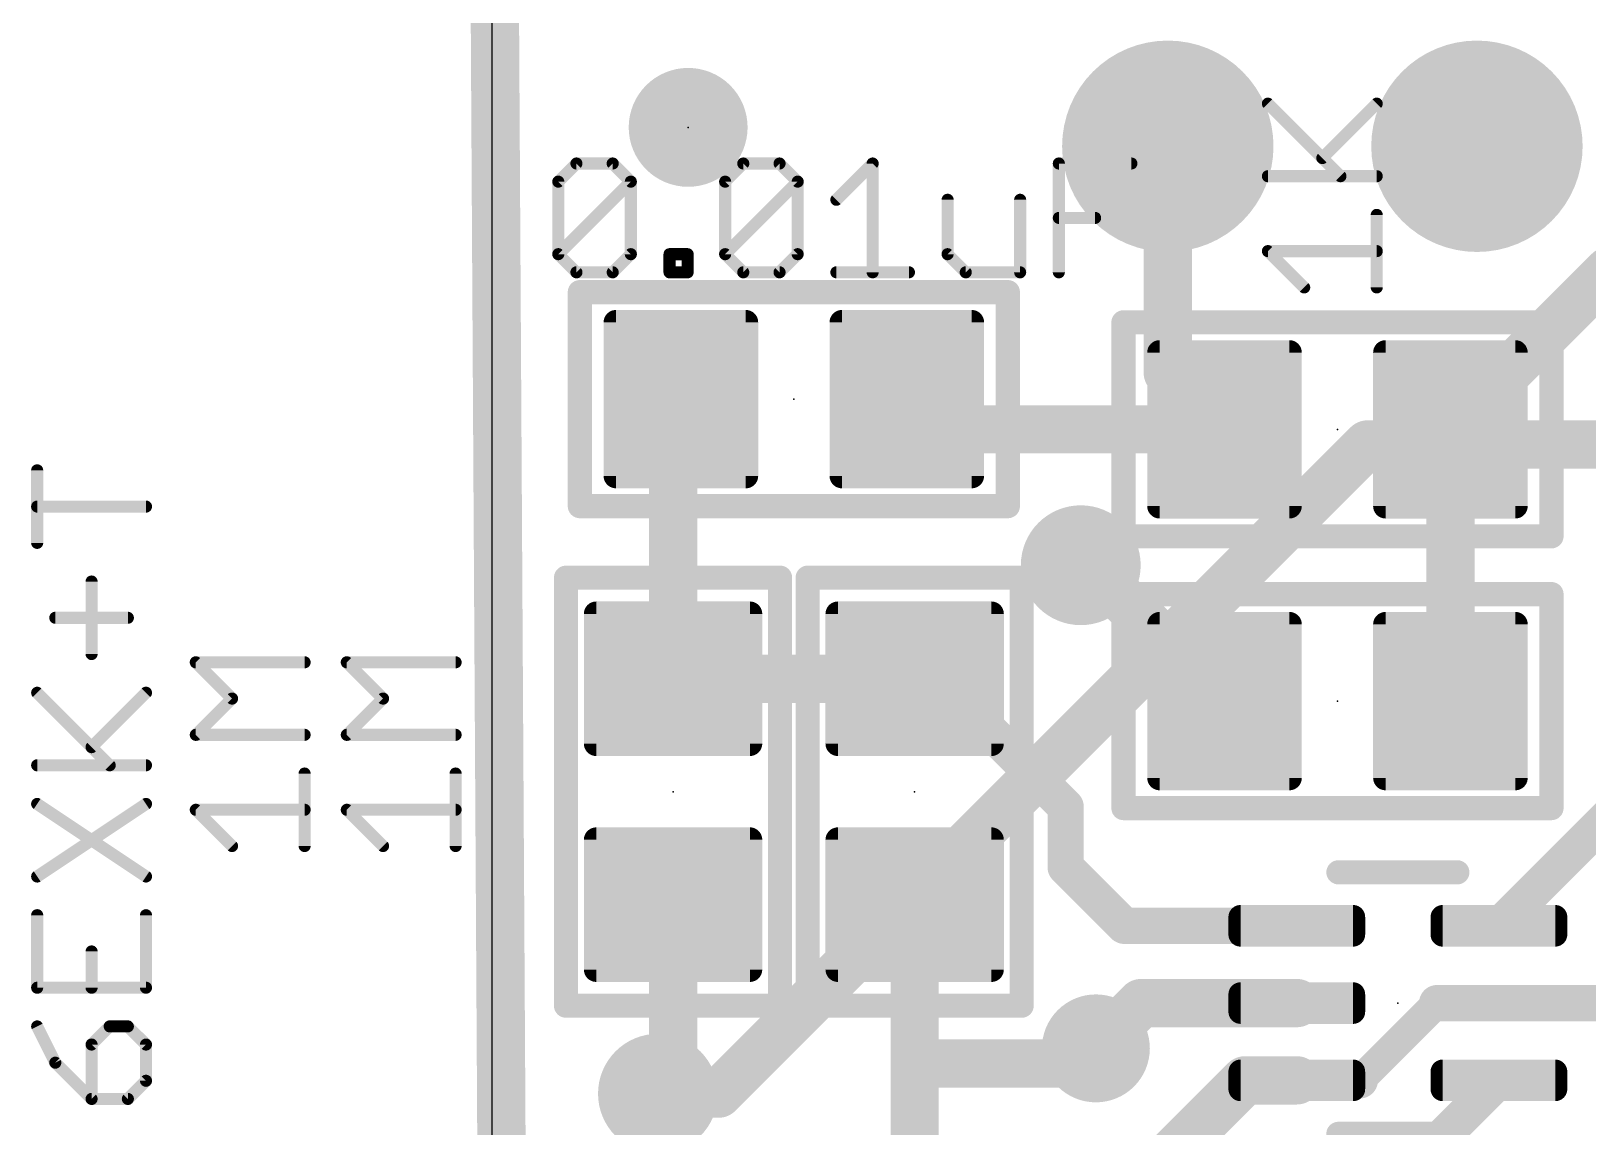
# Model space of a CAD drawing. Extents: x -3.9 to 18.8, y -3.4 to 21.8.
# Drawn here: x -3.87 to 9.22, y 7.85 to 17.07 of the extents above; entities that cross this region are included whole.
import ezdxf

# ---------------------------------------------------------------- set-up
doc = ezdxf.new("R2010")
doc.units = 0
for name, color, linetype in [('1', 12, 'CONTINUOUS'), ('16', 132, 'CONTINUOUS'), ('17', 110, 'CONTINUOUS'), ('18', 110, 'CONTINUOUS'), ('20', 53, 'CONTINUOUS'), ('21', 253, 'CONTINUOUS'), ('23', 53, 'CONTINUOUS'), ('27', 253, 'CONTINUOUS')]:
    doc.layers.add(name, color=color, linetype=linetype)

# ---------------------------------------------------------------- blocks, each defined once
blk = doc.blocks.new('RECT208000X240000R16')
at = {"const_width": 0.104}
blk.add_lwpolyline([(0.598, -0.646), (0.598, 0.646, 0.4142), (0.546, 0.698), (-0.546, 0.698, 0.4142), (-0.598, 0.646), (-0.598, -0.646, 0.4142), (-0.546, -0.698), (0.546, -0.698, 0.4142)], format="xyb", close=True, dxfattribs=at)
blk.add_solid([(-0.5714, -0.6714), (0.5714, -0.6714), (-0.5714, 0.6714), (0.5714, 0.6714)])
blk = doc.blocks.new('PIE')
at = {"const_width": 0.5}
blk.add_lwpolyline([(0, -0.25, 1), (0, 0.25, 1), (0, -0.25)], format="xyb", dxfattribs=at)
blk = doc.blocks.new('ROUNDP')
at = {"const_width": 0.5}
blk.add_lwpolyline([(0, -0.25, 1), (0, 0.25, 1), (0, -0.25)], format="xyb", dxfattribs=at)
blk = doc.blocks.new('RECT56000X184000R58')
at = {"const_width": 0.1015}
blk.add_lwpolyline([(0.1242, -0.4735), (0.1242, 0.4735, 0.4142), (0.0735, 0.5242), (-0.0735, 0.5242, 0.4142), (-0.1242, 0.4735), (-0.1242, -0.4735, 0.4142), (-0.0735, -0.5242), (0.0735, -0.5242, 0.4142)], format="xyb", close=True, dxfattribs=at)
blk.add_solid([(-0.0989, -0.4989), (0.0989, -0.4989), (-0.0989, 0.4989), (0.0989, 0.4989)])
blk = doc.blocks.new('ROUNDV')
at = {"const_width": 0.5}
blk.add_lwpolyline([(0, -0.25, 1), (0, 0.25, 1), (0, -0.25)], format="xyb", dxfattribs=at)

msp = doc.modelspace()

# ---------------------------------------------------------------- linework, layer by layer
at = {"layer": '1'}
for points, const_width in [([(5.685, 14.193), (5.685, 16.097)], 0.4064), ([(8.062, 13.716), (9.393, 15.047)], 0.4064), ([(9.393, 15.047), (10.668, 15.047)], 0.4064), ([(6.162, 13.716), (5.685, 14.193)], 0.4064), ([(1.59, 13.97), (1.524, 13.904)], 0.4064), ([(3.49, 13.97), (3.744, 13.716)], 0.4064), ([(1.524, 13.904), (1.524, 11.618)], 0.4064), ([(3.744, 13.716), (6.162, 13.716)], 0.4064), ([(8.062, 13.716), (8.062, 11.43)], 0.4064), ([(5.019, 12.573), (4.953, 12.573)], 0.4064), ([(6.162, 11.43), (5.019, 12.573)], 0.4064), ([(1.524, 11.618), (3.556, 11.618)], 0.4064), ([(4.003, 11.618), (3.556, 11.618)], 0.3048), ([(3.749, 11.618), (3.556, 11.618)], 0.3048), ([(4.826, 10.541), (3.749, 11.618)], 0.3048), ([(4.826, 10.033), (4.826, 10.541)], 0.3048), ([(8.47, 9.54), (9.398, 10.468)], 0.3048), ([(5.319, 9.54), (4.826, 10.033)], 0.3048), ([(1.524, 9.718), (1.524, 8.255)], 0.4064), ([(3.556, 9.718), (3.556, 8.382)], 0.4064), ([(6.77, 9.54), (5.319, 9.54)], 0.3048), ([(5.461, 8.89), (5.08, 8.509)], 0.4064), ([(6.77, 8.89), (5.461, 8.89)], 0.4064), ([(7.9502, 8.89), (10.607, 8.89)], 0.3048), ([(7.3002, 8.24), (7.9502, 8.89)], 0.254), ([(5.08, 8.509), (4.953, 8.382)], 0.4064), ([(3.556, 8.382), (3.556, 6.665)], 0.4064), ([(4.953, 8.382), (3.556, 8.382)], 0.4064), ([(1.524, 8.255), (1.397, 8.128)], 0.4064), ([(6.335, 8.24), (5.588, 7.493)], 0.4064), ([(6.77, 8.24), (6.335, 8.24)], 0.4064), ([(6.77, 8.24), (7.3002, 8.24)], 0.3048), ([(7.471, 7.241), (8.47, 8.24)], 0.3048), ([(1.397, 6.411), (1.397, 8.128)], 0.4064)]:
    msp.add_lwpolyline(points, dxfattribs=dict(at, const_width=const_width))
for points, const_width in [([(5.7866, 16.097, 1), (5.5834, 16.097)], 0.2032), ([(9.393, 15.1486, 1), (9.393, 14.9454)], 0.2032), ([(5.5834, 14.193, 1), (5.7866, 14.193)], 0.2032), ([(5.7568, 14.2648, 1), (5.6132, 14.1212)], 0.2032), ([(1.6618, 13.8982, 1), (1.5182, 14.0418)], 0.2032), ([(3.5618, 14.0418, 1), (3.4182, 13.8982)], 0.2032), ([(1.6256, 13.904, 1), (1.4224, 13.904)], 0.2032), ([(1.4522, 13.9758, 1), (1.5958, 13.8322)], 0.2032), ([(3.744, 13.8176, 1), (3.744, 13.6144)], 0.2032), ([(3.6722, 13.6442, 1), (3.8158, 13.7878)], 0.2032), ([(6.0902, 13.6442, 1), (6.2338, 13.7878)], 0.2032), ([(6.162, 13.6144, 1), (6.162, 13.8176)], 0.2032), ([(8.1636, 13.716, 1), (7.9604, 13.716)], 0.2032), ([(7.9902, 13.7878, 1), (8.1338, 13.6442)], 0.2032), ([(4.953, 12.6746, 1), (4.953, 12.4714)], 0.2032), ([(5.0908, 12.6448, 1), (4.9472, 12.5012)], 0.2032), ([(5.019, 12.4714, 1), (5.019, 12.6746)], 0.2032), ([(1.524, 11.7196, 1), (1.524, 11.5164)], 0.2032), ([(3.556, 11.5164, 1), (3.556, 11.7196)], 0.2032), ([(1.4224, 11.618, 1), (1.6256, 11.618)], 0.2032), ([(3.556, 11.6942, 1), (3.556, 11.5418)], 0.1524), ([(3.556, 11.6942, 1), (3.556, 11.5418)], 0.1524), ([(3.8029, 11.6719, 1), (3.6951, 11.5641)], 0.1524), ([(3.749, 11.5418, 1), (3.749, 11.6942)], 0.1524), ([(4.003, 11.5418, 1), (4.003, 11.6942)], 0.1524), ([(6.0902, 11.3582, 1), (6.2338, 11.5018)], 0.2032), ([(7.9604, 11.43, 1), (8.1636, 11.43)], 0.2032), ([(4.9022, 10.541, 1), (4.7498, 10.541)], 0.1524), ([(4.7721, 10.4871, 1), (4.8799, 10.5949)], 0.1524), ([(4.8799, 10.0869, 1), (4.7721, 9.9791)], 0.1524), ([(4.7498, 10.033, 1), (4.9022, 10.033)], 0.1524), ([(1.6256, 9.718, 1), (1.4224, 9.718)], 0.2032), ([(3.6576, 9.718, 1), (3.4544, 9.718)], 0.2032), ([(5.319, 9.6162, 1), (5.319, 9.4638)], 0.1524), ([(6.77, 9.4638, 1), (6.77, 9.6162)], 0.1524), ([(5.2651, 9.4861, 1), (5.3729, 9.5939)], 0.1524), ([(8.4161, 9.5939, 1), (8.5239, 9.4861)], 0.1524), ([(5.461, 8.9916, 1), (5.461, 8.7884)], 0.2032), ([(5.5328, 8.8182, 1), (5.3892, 8.9618)], 0.2032), ([(6.77, 8.7884, 1), (6.77, 8.9916)], 0.2032), ([(7.9502, 8.9662, 1), (7.9502, 8.8138)], 0.1524), ([(7.9951, 8.8451, 1), (7.9053, 8.9349)], 0.127), ([(5.0082, 8.5808, 1), (5.1518, 8.4372)], 0.2032), ([(5.1518, 8.4372, 1), (5.0082, 8.5808)], 0.2032), ([(3.6576, 8.382, 1), (3.4544, 8.382)], 0.2032), ([(3.556, 8.4836, 1), (3.556, 8.2804)], 0.2032), ([(4.8812, 8.4538, 1), (5.0248, 8.3102)], 0.2032), ([(4.953, 8.2804, 1), (4.953, 8.4836)], 0.2032), ([(1.5958, 8.1832, 1), (1.4522, 8.3268)], 0.2032), ([(3.4544, 8.382, 1), (3.6576, 8.382)], 0.2032), ([(6.335, 8.3416, 1), (6.335, 8.1384)], 0.2032), ([(6.4068, 8.1682, 1), (6.2632, 8.3118)], 0.2032), ([(6.77, 8.3162, 1), (6.77, 8.1638)], 0.1524), ([(6.77, 8.1384, 1), (6.77, 8.3416)], 0.2032), ([(7.3002, 8.1638, 1), (7.3002, 8.3162)], 0.1524), ([(8.5239, 8.1861, 1), (8.4161, 8.2939)], 0.1524), ([(1.4986, 8.128, 1), (1.2954, 8.128)], 0.2032), ([(1.3252, 8.1998, 1), (1.4688, 8.0562)], 0.2032), ([(1.4224, 8.255, 1), (1.6256, 8.255)], 0.2032), ([(7.2553, 8.2849, 1), (7.3451, 8.1951)], 0.127)]:
    msp.add_lwpolyline(points, format="xyb", dxfattribs=dict(at, const_width=const_width))
at = {"layer": '16', "const_width": 0.4064}
for points in [[(0.127, -0.254), (0, 21.59)], [(1.905, 8.128), (7.366, 13.589)], [(7.366, 13.589), (11.43, 13.589)], [(4.953, 12.573), (4.953, 12.827)], [(1.397, 8.128), (1.905, 8.128)]]:
    msp.add_lwpolyline(points, dxfattribs=at)
at = {"layer": '16', "const_width": 0.2032}
for points in [[(7.366, 13.6906, 1), (7.366, 13.4874)], [(7.4378, 13.5172, 1), (7.2942, 13.6608)], [(5.0546, 12.827, 1), (4.8514, 12.827)], [(4.8514, 12.573, 1), (5.0546, 12.573)], [(1.397, 8.2296, 1), (1.397, 8.0264)], [(1.8332, 8.1998, 1), (1.9768, 8.0562)], [(1.905, 8.0264, 1), (1.905, 8.2296)]]:
    msp.add_lwpolyline(points, format="xyb", dxfattribs=at)
at = {"layer": '20'}
msp.add_line((0, 19.05), (0, 2.54), dxfattribs=at)
at = {"layer": '21', "const_width": 0.2032}
for points in [[(0.74, 13.07), (0.74, 14.87)], [(0.74, 14.87), (4.34, 14.87)], [(4.34, 14.87), (4.34, 13.07)], [(5.312, 12.816), (5.312, 14.616)], [(5.312, 14.616), (8.912, 14.616)], [(8.912, 14.616), (8.912, 12.816)], [(4.34, 13.07), (0.74, 13.07)], [(8.912, 12.816), (5.312, 12.816)], [(0.624, 8.868), (0.624, 12.468)], [(0.624, 12.468), (2.424, 12.468)], [(2.424, 12.468), (2.424, 8.868)], [(2.656, 12.468), (4.456, 12.468)], [(2.656, 8.868), (2.656, 12.468)], [(4.456, 12.468), (4.456, 8.868)], [(5.312, 10.53), (5.312, 12.33)], [(5.312, 12.33), (8.912, 12.33)], [(8.912, 12.33), (8.912, 10.53)], [(8.912, 10.53), (5.312, 10.53)], [(7.12, 9.99), (8.12, 9.99)], [(2.424, 8.868), (0.624, 8.868)], [(4.456, 8.868), (2.656, 8.868)], [(8.12, 7.79), (7.12, 7.79)]]:
    msp.add_lwpolyline(points, dxfattribs=at)
at = {"layer": '21', "const_width": 0.1016}
for points in [[(0.7908, 14.87, 1), (0.6892, 14.87)], [(0.74, 14.9208, 1), (0.74, 14.8192)], [(4.3908, 14.87, 1), (4.2892, 14.87)], [(4.34, 14.8192, 1), (4.34, 14.9208)], [(5.3628, 14.616, 1), (5.2612, 14.616)], [(5.312, 14.6668, 1), (5.312, 14.5652)], [(8.9628, 14.616, 1), (8.8612, 14.616)], [(8.912, 14.5652, 1), (8.912, 14.6668)], [(0.74, 13.1208, 1), (0.74, 13.0192)], [(0.6892, 13.07, 1), (0.7908, 13.07)], [(4.2892, 13.07, 1), (4.3908, 13.07)], [(4.34, 13.0192, 1), (4.34, 13.1208)], [(5.312, 12.8668, 1), (5.312, 12.7652)], [(5.2612, 12.816, 1), (5.3628, 12.816)], [(8.8612, 12.816, 1), (8.9628, 12.816)], [(8.912, 12.7652, 1), (8.912, 12.8668)], [(0.6748, 12.468, 1), (0.5732, 12.468)], [(0.624, 12.5188, 1), (0.624, 12.4172)], [(2.4748, 12.468, 1), (2.3732, 12.468)], [(2.424, 12.4172, 1), (2.424, 12.5188)], [(2.656, 12.5188, 1), (2.656, 12.4172)], [(2.7068, 12.468, 1), (2.6052, 12.468)], [(4.5068, 12.468, 1), (4.4052, 12.468)], [(4.456, 12.4172, 1), (4.456, 12.5188)], [(5.3628, 12.33, 1), (5.2612, 12.33)], [(5.312, 12.3808, 1), (5.312, 12.2792)], [(8.9628, 12.33, 1), (8.8612, 12.33)], [(8.912, 12.2792, 1), (8.912, 12.3808)], [(5.312, 10.5808, 1), (5.312, 10.4792)], [(8.912, 10.4792, 1), (8.912, 10.5808)], [(5.2612, 10.53, 1), (5.3628, 10.53)], [(8.8612, 10.53, 1), (8.9628, 10.53)], [(7.12, 10.0408, 1), (7.12, 9.9392)], [(8.12, 9.9392, 1), (8.12, 10.0408)], [(0.624, 8.9188, 1), (0.624, 8.8172)], [(0.5732, 8.868, 1), (0.6748, 8.868)], [(2.3732, 8.868, 1), (2.4748, 8.868)], [(2.424, 8.8172, 1), (2.424, 8.9188)], [(2.656, 8.9188, 1), (2.656, 8.8172)], [(2.6052, 8.868, 1), (2.7068, 8.868)], [(4.4052, 8.868, 1), (4.5068, 8.868)], [(4.456, 8.8172, 1), (4.456, 8.9188)], [(7.12, 7.8408, 1), (7.12, 7.7392)], [(8.12, 7.7392, 1), (8.12, 7.8408)]]:
    msp.add_lwpolyline(points, format="xyb", dxfattribs=at)
at = {"layer": '23'}
for p in [(1.651, 16.256), (2.54, 13.97), (7.112, 13.716), (7.112, 11.43), (1.524, 10.668), (3.556, 10.668), (7.62, 8.89)]:
    msp.add_point(p, dxfattribs=at)
at = {"layer": '27', "const_width": 0.1016}
for points in [[(7.1371, 15.8453), (6.527, 16.4554)], [(6.9846, 15.9978), (7.4422, 16.4554)], [(0.5588, 15.7995), (0.7113, 15.952)], [(0.7113, 15.952), (1.0164, 15.952)], [(1.0164, 15.952), (1.1689, 15.7995)], [(1.9621, 15.7995), (2.1146, 15.952)], [(2.1146, 15.952), (2.4197, 15.952)], [(2.4197, 15.952), (2.5722, 15.7995)], [(2.8976, 15.6469), (3.2027, 15.952)], [(3.2027, 15.952), (3.2027, 15.0368)], [(4.7686, 15.0368), (4.7686, 15.952)], [(4.7686, 15.952), (5.3788, 15.952)], [(0.5588, 15.1893), (0.5588, 15.7995)], [(0.5588, 15.1893), (1.1689, 15.7995)], [(1.1689, 15.7995), (1.1689, 15.1893)], [(1.9621, 15.1893), (1.9621, 15.7995)], [(1.9621, 15.1893), (2.5722, 15.7995)], [(2.5722, 15.7995), (2.5722, 15.1893)], [(6.527, 15.8453), (7.4422, 15.8453)], [(3.8331, 15.6469), (3.8331, 15.1893)], [(4.4432, 15.0368), (4.4432, 15.6469)], [(4.7686, 15.4944), (5.0737, 15.4944)], [(7.4422, 14.9098), (7.4422, 15.5199)], [(0.7113, 15.0368), (0.5588, 15.1893)], [(1.1689, 15.1893), (1.0164, 15.0368)], [(1.4943, 15.0368), (1.4943, 15.1893)], [(1.4943, 15.1893), (1.6468, 15.1893)], [(1.6468, 15.1893), (1.6468, 15.0368)], [(2.1146, 15.0368), (1.9621, 15.1893)], [(2.5722, 15.1893), (2.4197, 15.0368)], [(3.8331, 15.1893), (3.9856, 15.0368)], [(6.8321, 14.9098), (6.527, 15.2149)], [(6.527, 15.2149), (7.4422, 15.2149)], [(1.0164, 15.0368), (0.7113, 15.0368)], [(1.6468, 15.0368), (1.4943, 15.0368)], [(2.4197, 15.0368), (2.1146, 15.0368)], [(2.8976, 15.0368), (3.5077, 15.0368)], [(3.9856, 15.0368), (4.4432, 15.0368)], [(-3.824, 12.7613), (-3.824, 13.3714)], [(-2.9088, 13.0663), (-3.824, 13.0663)], [(-3.3664, 11.8258), (-3.3664, 12.4359)], [(-3.6715, 12.1308), (-3.0613, 12.1308)], [(-2.1849, 11.4514), (-2.49, 11.7564)], [(-2.49, 11.7564), (-1.5748, 11.7564)], [(-0.9149, 11.4514), (-1.22, 11.7564)], [(-1.22, 11.7564), (-0.3048, 11.7564)], [(-3.2139, 10.8902), (-3.824, 11.5004)], [(-3.3664, 11.0428), (-2.9088, 11.5004)], [(-2.49, 11.1463), (-2.1849, 11.4514)], [(-1.22, 11.1463), (-0.9149, 11.4514)], [(-1.5748, 11.1463), (-2.49, 11.1463)], [(-0.3048, 11.1463), (-1.22, 11.1463)], [(-3.824, 10.8902), (-2.9088, 10.8902)], [(-1.5748, 10.2108), (-1.5748, 10.8209)], [(-0.3048, 10.2108), (-0.3048, 10.8209)], [(-3.824, 9.9547), (-2.9088, 10.5648)], [(-3.824, 10.5648), (-2.9088, 9.9547)], [(-2.1849, 10.2108), (-2.49, 10.5159)], [(-2.49, 10.5159), (-1.5748, 10.5159)], [(-0.9149, 10.2108), (-1.22, 10.5159)], [(-1.22, 10.5159), (-0.3048, 10.5159)], [(-3.824, 9.6293), (-3.824, 9.0192)], [(-2.9088, 9.0192), (-2.9088, 9.6293)], [(-3.3664, 9.0192), (-3.3664, 9.3243)], [(-3.824, 9.0192), (-2.9088, 9.0192)], [(-3.824, 8.6938), (-3.6715, 8.3887)], [(-3.2139, 8.6938), (-3.3664, 8.5413)], [(-3.0613, 8.6938), (-3.2139, 8.6938)], [(-2.9088, 8.5413), (-3.0613, 8.6938)], [(-3.3664, 8.5413), (-3.3664, 8.0837)], [(-2.9088, 8.2362), (-2.9088, 8.5413)], [(-3.6715, 8.3887), (-3.3664, 8.0837)], [(-3.0613, 8.0837), (-2.9088, 8.2362)], [(-3.3664, 8.0837), (-3.0613, 8.0837)]]:
    msp.add_lwpolyline(points, dxfattribs=at)
at = {"layer": '27', "const_width": 0.0508}
for points in [[(6.545, 16.4734, 1), (6.5091, 16.4375)], [(7.4602, 16.4375, 1), (7.4242, 16.4734)], [(0.7113, 15.9774, 1), (0.7113, 15.9266)], [(0.7293, 15.934, 1), (0.6934, 15.9699)], [(1.0344, 15.9699, 1), (0.9984, 15.934)], [(1.0164, 15.9266, 1), (1.0164, 15.9774)], [(2.1146, 15.9774, 1), (2.1146, 15.9266)], [(2.1326, 15.934, 1), (2.0966, 15.9699)], [(2.4376, 15.9699, 1), (2.4017, 15.934)], [(2.4197, 15.9266, 1), (2.4197, 15.9774)], [(3.2281, 15.952, 1), (3.1773, 15.952)], [(3.2206, 15.934, 1), (3.1847, 15.9699)], [(4.794, 15.952, 1), (4.7432, 15.952)], [(4.7686, 15.9774, 1), (4.7686, 15.9266)], [(5.3788, 15.9266, 1), (5.3788, 15.9774)], [(6.9666, 16.0158, 1), (7.0026, 15.9799)], [(0.5842, 15.7995, 1), (0.5334, 15.7995)], [(0.5408, 15.8174, 1), (0.5768, 15.7815)], [(1.1943, 15.7995, 1), (1.1435, 15.7995)], [(1.1869, 15.7815, 1), (1.151, 15.8174)], [(1.151, 15.7815, 1), (1.1869, 15.8174)], [(1.9875, 15.7995, 1), (1.9367, 15.7995)], [(1.9441, 15.8174, 1), (1.98, 15.7815)], [(2.5976, 15.7995, 1), (2.5468, 15.7995)], [(2.5902, 15.7815, 1), (2.5542, 15.8174)], [(2.5542, 15.7815, 1), (2.5902, 15.8174)], [(6.527, 15.8707, 1), (6.527, 15.8199)], [(7.1192, 15.8274, 1), (7.1551, 15.8633)], [(7.4422, 15.8199, 1), (7.4422, 15.8707)], [(2.8796, 15.6649, 1), (2.9156, 15.629)], [(3.8585, 15.6469, 1), (3.8077, 15.6469)], [(4.4686, 15.6469, 1), (4.4178, 15.6469)], [(4.7686, 15.5198, 1), (4.7686, 15.469)], [(5.0737, 15.469, 1), (5.0737, 15.5198)], [(7.4676, 15.5199, 1), (7.4168, 15.5199)], [(0.5768, 15.2073, 1), (0.5408, 15.1714)], [(0.5408, 15.2073, 1), (0.5768, 15.1714)], [(0.5334, 15.1893, 1), (0.5842, 15.1893)], [(1.1435, 15.1893, 1), (1.1943, 15.1893)], [(1.1869, 15.1714, 1), (1.151, 15.2073)], [(1.5197, 15.1893, 1), (1.4689, 15.1893)], [(1.4943, 15.2147, 1), (1.4943, 15.1639)], [(1.6722, 15.1893, 1), (1.6214, 15.1893)], [(1.6468, 15.1639, 1), (1.6468, 15.2147)], [(1.98, 15.2073, 1), (1.9441, 15.1714)], [(1.9441, 15.2073, 1), (1.98, 15.1714)], [(1.9367, 15.1893, 1), (1.9875, 15.1893)], [(2.5468, 15.1893, 1), (2.5976, 15.1893)], [(2.5902, 15.1714, 1), (2.5542, 15.2073)], [(3.8077, 15.1893, 1), (3.8585, 15.1893)], [(3.8511, 15.2073, 1), (3.8152, 15.1714)], [(6.527, 15.2403, 1), (6.527, 15.1895)], [(6.545, 15.2328, 1), (6.5091, 15.1969)], [(7.4422, 15.1895, 1), (7.4422, 15.2403)], [(0.7113, 15.0622, 1), (0.7113, 15.0114)], [(0.6934, 15.0188, 1), (0.7293, 15.0548)], [(0.9984, 15.0548, 1), (1.0344, 15.0188)], [(1.0164, 15.0114, 1), (1.0164, 15.0622)], [(1.4943, 15.0622, 1), (1.4943, 15.0114)], [(1.4689, 15.0368, 1), (1.5197, 15.0368)], [(1.6214, 15.0368, 1), (1.6722, 15.0368)], [(1.6468, 15.0114, 1), (1.6468, 15.0622)], [(2.1146, 15.0622, 1), (2.1146, 15.0114)], [(2.0966, 15.0188, 1), (2.1326, 15.0548)], [(2.4017, 15.0548, 1), (2.4376, 15.0188)], [(2.4197, 15.0114, 1), (2.4197, 15.0622)], [(2.8976, 15.0622, 1), (2.8976, 15.0114)], [(3.1773, 15.0368, 1), (3.2281, 15.0368)], [(3.5077, 15.0114, 1), (3.5077, 15.0622)], [(3.9856, 15.0622, 1), (3.9856, 15.0114)], [(3.9677, 15.0188, 1), (4.0036, 15.0548)], [(4.4178, 15.0368, 1), (4.4686, 15.0368)], [(4.4432, 15.0114, 1), (4.4432, 15.0622)], [(4.7432, 15.0368, 1), (4.794, 15.0368)], [(6.8141, 14.8918, 1), (6.85, 14.9278)], [(7.4168, 14.9098, 1), (7.4676, 14.9098)], [(-3.7986, 13.3714, 1), (-3.8494, 13.3714)], [(-3.824, 13.0917, 1), (-3.824, 13.0409)], [(-2.9088, 13.0409, 1), (-2.9088, 13.0917)], [(-3.8494, 12.7613, 1), (-3.7986, 12.7613)], [(-3.341, 12.4359, 1), (-3.3918, 12.4359)], [(-3.6715, 12.1562, 1), (-3.6715, 12.1054)], [(-3.0613, 12.1054, 1), (-3.0613, 12.1562)], [(-3.3918, 11.8258, 1), (-3.341, 11.8258)], [(-2.49, 11.7818, 1), (-2.49, 11.731)], [(-2.472, 11.7744, 1), (-2.5079, 11.7385)], [(-1.5748, 11.731, 1), (-1.5748, 11.7818)], [(-1.22, 11.7818, 1), (-1.22, 11.731)], [(-1.202, 11.7744, 1), (-1.2379, 11.7385)], [(-0.3048, 11.731, 1), (-0.3048, 11.7818)], [(-3.806, 11.5183, 1), (-3.8419, 11.4824)], [(-2.8908, 11.4824, 1), (-2.9268, 11.5183)], [(-2.167, 11.4334, 1), (-2.2029, 11.4693)], [(-2.2029, 11.4334, 1), (-2.167, 11.4693)], [(-0.897, 11.4334, 1), (-0.9329, 11.4693)], [(-0.9329, 11.4334, 1), (-0.897, 11.4693)], [(-2.49, 11.1717, 1), (-2.49, 11.1209)], [(-2.5079, 11.1643, 1), (-2.472, 11.1284)], [(-1.5748, 11.1209, 1), (-1.5748, 11.1717)], [(-1.22, 11.1717, 1), (-1.22, 11.1209)], [(-1.2379, 11.1643, 1), (-1.202, 11.1284)], [(-0.3048, 11.1209, 1), (-0.3048, 11.1717)], [(-3.3844, 11.0607, 1), (-3.3484, 11.0248)], [(-3.824, 10.9156, 1), (-3.824, 10.8648)], [(-3.2318, 10.8723, 1), (-3.1959, 10.9082)], [(-2.9088, 10.8648, 1), (-2.9088, 10.9156)], [(-1.5494, 10.8209, 1), (-1.6002, 10.8209)], [(-0.2794, 10.8209, 1), (-0.3302, 10.8209)], [(-3.8099, 10.586, 1), (-3.8381, 10.5437)], [(-2.8947, 10.5437, 1), (-2.9229, 10.586)], [(-2.49, 10.5413, 1), (-2.49, 10.4905)], [(-2.472, 10.5338, 1), (-2.5079, 10.4979)], [(-1.5748, 10.4905, 1), (-1.5748, 10.5413)], [(-1.22, 10.5413, 1), (-1.22, 10.4905)], [(-1.202, 10.5338, 1), (-1.2379, 10.4979)], [(-0.3048, 10.4905, 1), (-0.3048, 10.5413)], [(-2.2029, 10.1928, 1), (-2.167, 10.2288)], [(-1.6002, 10.2108, 1), (-1.5494, 10.2108)], [(-0.9329, 10.1928, 1), (-0.897, 10.2288)], [(-0.3302, 10.2108, 1), (-0.2794, 10.2108)], [(-3.8381, 9.9758, 1), (-3.8099, 9.9336)], [(-2.9229, 9.9336, 1), (-2.8947, 9.9758)], [(-3.7986, 9.6293, 1), (-3.8494, 9.6293)], [(-2.8834, 9.6293, 1), (-2.9342, 9.6293)], [(-3.341, 9.3243, 1), (-3.3918, 9.3243)], [(-3.824, 9.0446, 1), (-3.824, 8.9938)], [(-3.8494, 9.0192, 1), (-3.7986, 9.0192)], [(-3.3918, 9.0192, 1), (-3.341, 9.0192)], [(-2.9342, 9.0192, 1), (-2.8834, 9.0192)], [(-2.9088, 8.9938, 1), (-2.9088, 9.0446)], [(-3.8013, 8.7052, 1), (-3.8467, 8.6824)], [(-3.2139, 8.7192, 1), (-3.2139, 8.6684)], [(-3.1959, 8.6758, 1), (-3.2318, 8.7118)], [(-3.0434, 8.7118, 1), (-3.0793, 8.6758)], [(-3.0613, 8.6684, 1), (-3.0613, 8.7192)], [(-3.341, 8.5413, 1), (-3.3918, 8.5413)], [(-3.3844, 8.5592, 1), (-3.3484, 8.5233)], [(-2.8834, 8.5413, 1), (-2.9342, 8.5413)], [(-2.9268, 8.5233, 1), (-2.8908, 8.5592)], [(-3.6535, 8.4067, 1), (-3.6894, 8.3708)], [(-3.6942, 8.3774, 1), (-3.6487, 8.4001)], [(-2.9342, 8.2362, 1), (-2.8834, 8.2362)], [(-2.8908, 8.2182, 1), (-2.9268, 8.2542)], [(-3.3664, 8.1091, 1), (-3.3664, 8.0583)], [(-3.3844, 8.0657, 1), (-3.3484, 8.1016)], [(-3.0793, 8.1016, 1), (-3.0434, 8.0657)], [(-3.0613, 8.0583, 1), (-3.0613, 8.1091)], [(-3.3918, 8.0837, 1), (-3.341, 8.0837)]]:
    msp.add_lwpolyline(points, format="xyb", dxfattribs=at)

# ---------------------------------------------------------------- block references
at = {"layer": '1'}
for name, p in [('PIE', (1.651, 16.256)), ('RECT208000X240000R16', (6.162, 13.716)), ('RECT208000X240000R16', (8.062, 13.716))]:
    msp.add_blockref(name, p, dxfattribs=at)
for name, p, rotation in [('RECT208000X240000R16', (1.59, 13.97), 180), ('RECT208000X240000R16', (3.49, 13.97), 180), ('RECT208000X240000R16', (1.524, 11.618), 270), ('RECT208000X240000R16', (3.556, 11.618), 90), ('RECT208000X240000R16', (6.162, 11.43), 180), ('RECT208000X240000R16', (8.062, 11.43), 180), ('RECT208000X240000R16', (1.524, 9.718), 270), ('RECT208000X240000R16', (3.556, 9.718), 90), ('RECT56000X184000R58', (6.77, 9.54), 270), ('RECT56000X184000R58', (8.47, 9.54), 270), ('RECT56000X184000R58', (6.77, 8.89), 270), ('RECT56000X184000R58', (6.77, 8.24), 270), ('RECT56000X184000R58', (8.47, 8.24), 270)]:
    msp.add_blockref(name, p, dxfattribs=dict(at, rotation=rotation))
at = {"layer": '17', "xscale": 1.778, "yscale": 1.778, "rotation": 180}
for p in [(5.685, 16.097), (5.685, 16.097), (8.285, 16.097), (8.285, 16.097)]:
    msp.add_blockref('ROUNDP', p, dxfattribs=at)
at = {"layer": '18'}
for p, xscale, yscale in [((4.953, 12.573), 1.008, 1.008), ((4.953, 12.573), 1.008, 1.008), ((5.08, 8.509), 0.908, 0.908), ((5.08, 8.509), 0.908, 0.908), ((1.397, 8.128), 1.008, 1.008), ((1.397, 8.128), 1.008, 1.008)]:
    msp.add_blockref('ROUNDV', p, dxfattribs=dict(at, xscale=xscale, yscale=yscale))

doc.saveas('drawing.dxf')
